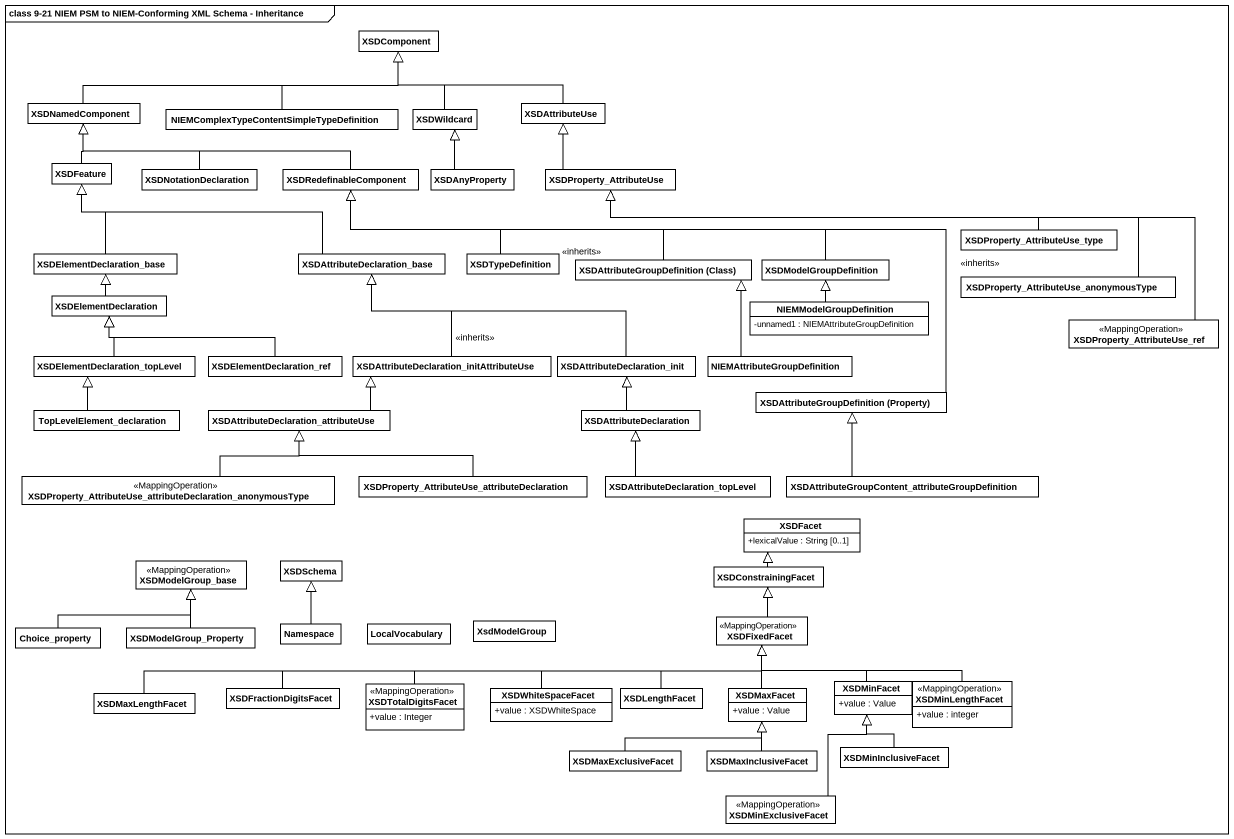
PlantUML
@startuml
mainframe class 9-21 NIEM PSM to NIEM-Conforming XML Schema - Inheritance
hide circle
hide empty members
skinparam classAttributeIconSize 0
class XSDComponent
class XSDNamedComponent
class "NIEMComplexTypeContentSimpleTypeDefinition" as NIEMComplexTypeContentSimple
class XSDWildcard
class XSDAttributeUse
class XSDFeature
class XSDNotationDeclaration
class XSDRedefinableComponent
class XSDAnyProperty
class XSDProperty_AttributeUse
class XSDElementDeclaration_base
class XSDAttributeDeclaration_base
class XSDTypeDefinition
class "XSDAttributeGroupDefinition (Class)" as XSDAttributeGroupDefinition
class XSDModelGroupDefinition
class "XSDProperty_AttributeUse_type" as XSDProperty_AttributeUse_2
class XSDElementDeclaration
class NIEMModelGroupDefinition {
  -unnamed1 : NIEMAttributeGroupDefinition
}
class "XSDProperty_AttributeUse_anonymousType" as XSDProperty_AttributeUse_3
class XSDProperty_AttributeUse_ref <<MappingOperation>>
class "XSDElementDeclaration_topLevel" as XSDElementDeclaration_2
class XSDElementDeclaration_ref
class "XSDAttributeDeclaration_initAttributeUse" as XSDAttributeDeclaration
class XSDAttributeDeclaration_init
class NIEMAttributeGroupDefinition
class TopLevelElement_declaration
class "XSDAttributeDeclaration_attributeUse" as XSDAttributeDeclaration_2
class "XSDAttributeDeclaration" as XSDAttributeDeclaration_3
class "XSDAttributeGroupDefinition (Property)" as XSDAttributeGroupDefinition_2
class "XSDProperty_AttributeUse_attributeDeclaration_anonymousType" as XSDProperty_AttributeUse_4 <<MappingOperation>>
class "XSDProperty_AttributeUse_attributeDeclaration" as XSDProperty_AttributeUse_5
class "XSDAttributeDeclaration_topLevel" as XSDAttributeDeclaration_4
class "XSDAttributeGroupContent_attributeGroupDefinition" as XSDAttributeGroupContent
class XSDFacet {
  +lexicalValue : String [0..1]
}
class XSDModelGroup_base <<MappingOperation>>
class XSDSchema
class XSDConstrainingFacet
class Choice_property
class XSDModelGroup_Property
class "Namespace" as Namespace_
class LocalVocabulary
class XsdModelGroup
class XSDFixedFacet <<MappingOperation>>
class XSDFractionDigitsFacet
class XSDTotalDigitsFacet <<MappingOperation>> {
  +value : Integer
}
class XSDWhiteSpaceFacet {
  +value : XSDWhiteSpace
}
class XSDLengthFacet
class XSDMaxFacet {
  +value : Value
}
class XSDMinFacet {
  +value : Value
}
class XSDMinLengthFacet <<MappingOperation>> {
  +value : integer
}
class XSDMaxLengthFacet
class XSDMaxExclusiveFacet
class XSDMaxInclusiveFacet
class XSDMinInclusiveFacet
class XSDMinExclusiveFacet <<MappingOperation>>
XSDNamedComponent -right-|> XSDComponent
NIEMComplexTypeContentSimple -up-|> XSDComponent
XSDWildcard -up-|> XSDComponent
XSDAttributeUse -left-|> XSDComponent
XSDFeature -up-|> XSDNamedComponent
XSDNotationDeclaration -left-|> XSDNamedComponent
XSDRedefinableComponent -left-|> XSDNamedComponent
XSDAnyProperty -up-|> XSDWildcard
XSDProperty_AttributeUse -up-|> XSDAttributeUse
XSDElementDeclaration_base -up-|> XSDFeature
XSDAttributeDeclaration_base -left-|> XSDFeature : <<inherits>>
XSDTypeDefinition -left-|> XSDRedefinableComponent
XSDAttributeGroupDefinition -left-|> XSDRedefinableComponent
XSDModelGroupDefinition -left-|> XSDRedefinableComponent : <<inherits>>
XSDProperty_AttributeUse_2 -left-|> XSDProperty_AttributeUse
XSDElementDeclaration -up-|> XSDElementDeclaration_base
NIEMModelGroupDefinition -up-|> XSDModelGroupDefinition
XSDProperty_AttributeUse_3 -left-|> XSDProperty_AttributeUse
XSDProperty_AttributeUse_ref -left-|> XSDProperty_AttributeUse
XSDElementDeclaration_2 -up-|> XSDElementDeclaration
XSDElementDeclaration_ref -left-|> XSDElementDeclaration
XSDAttributeDeclaration -up-|> XSDAttributeDeclaration_base : <<inherits>>
XSDAttributeDeclaration_init -left-|> XSDAttributeDeclaration_base
NIEMAttributeGroupDefinition -up-|> XSDAttributeGroupDefinition
TopLevelElement_declaration -up-|> XSDElementDeclaration_2
XSDAttributeDeclaration_2 -right-|> XSDAttributeDeclaration
XSDAttributeDeclaration_3 -up-|> XSDAttributeDeclaration_init
XSDAttributeGroupDefinition_2 -left-|> XSDRedefinableComponent
XSDProperty_AttributeUse_4 -right-|> XSDAttributeDeclaration_2
XSDProperty_AttributeUse_5 -left-|> XSDAttributeDeclaration_2
XSDAttributeDeclaration_4 -up-|> XSDAttributeDeclaration_3
XSDAttributeGroupContent -up-|> XSDAttributeGroupDefinition_2
XSDConstrainingFacet -up-|> XSDFacet
Choice_property -right-|> XSDModelGroup_base
XSDModelGroup_Property -up-|> XSDModelGroup_base
Namespace_ -up-|> XSDSchema
XSDFixedFacet -up-|> XSDConstrainingFacet
XSDFractionDigitsFacet -right-|> XSDFixedFacet
XSDTotalDigitsFacet -right-|> XSDFixedFacet
XSDWhiteSpaceFacet -right-|> XSDFixedFacet
XSDLengthFacet -up-|> XSDFixedFacet
XSDMaxFacet -up-|> XSDFixedFacet
XSDMinFacet -up-|> XSDFixedFacet
XSDMinLengthFacet -left-|> XSDFixedFacet
XSDMaxLengthFacet -right-|> XSDFixedFacet
XSDMaxExclusiveFacet -right-|> XSDMaxFacet
XSDMaxInclusiveFacet -up-|> XSDMaxFacet
XSDMinInclusiveFacet -up-|> XSDMinFacet
XSDMinExclusiveFacet -up-|> XSDMinFacet
@enduml
